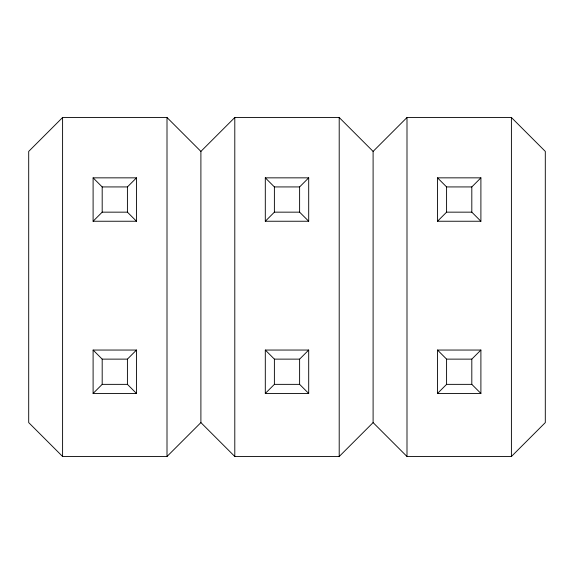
<?xml version="1.0" encoding="UTF-8"?>
<svg xmlns="http://www.w3.org/2000/svg" width="574" height="574" viewBox="0 0 574 574"><rect width="100%" height="100%" fill="white"/><g stroke="black" fill="none" stroke-linecap="round" stroke-linejoin="round"><path stroke-width="0.86" d="M62.595 117.512L28.7 151.407L28.7 422.593L62.595 456.488L167.005 456.488L200.9 422.593L200.9 151.407L167.005 117.512L62.595 117.512L62.595 456.488M93.103 221.241L102.186 212.158L102.186 186.93L93.103 177.847L136.497 177.847L136.497 221.241L93.103 221.241L93.103 177.847M136.497 221.241L127.414 212.158L127.414 186.93L136.497 177.847M200.9 151.407L234.795 117.512L339.205 117.512L373.1 151.407L373.1 422.593L339.205 456.488L234.795 456.488L200.9 422.593M93.103 393.441L102.186 384.358L102.186 359.13L93.103 350.047L136.497 350.047L136.497 393.441L93.103 393.441L93.103 350.047M102.186 359.13L127.414 359.13L136.497 350.047M265.303 221.241L274.386 212.158L299.614 212.158L308.697 221.241L308.697 177.847L265.303 177.847L265.303 221.241L308.697 221.241M265.303 177.847L274.386 186.93L299.614 186.93L308.697 177.847M373.1 151.407L406.995 117.512L511.405 117.512L545.3 151.407L545.3 422.593L511.405 456.488L406.995 456.488L373.1 422.593M265.303 393.441L274.386 384.358L274.386 359.13L265.303 350.047L308.697 350.047L308.697 393.441L265.303 393.441L265.303 350.047M274.386 359.13L299.614 359.13L308.697 350.047M437.503 221.241L446.586 212.158L471.814 212.158L480.897 221.241L480.897 177.847L437.503 177.847L437.503 221.241L480.897 221.241M471.814 212.158L471.814 186.93L480.897 177.847M437.503 393.441L446.586 384.358L471.814 384.358L480.897 393.441L437.503 393.441L437.503 350.047L480.897 350.047L480.897 393.441M471.814 384.358L471.814 359.13L480.897 350.047M102.186 186.93L127.414 186.93M437.503 177.847L446.586 186.93L471.814 186.93M102.186 212.158L127.414 212.158M437.503 350.047L446.586 359.13L471.814 359.13M102.186 384.358L127.414 384.358L136.497 393.441M274.386 384.358L299.614 384.358L308.697 393.441M511.405 117.512L511.405 456.488M446.586 186.93L446.586 212.158M446.586 359.13L446.586 384.358M406.995 117.512L406.995 456.488M339.205 117.512L339.205 456.488M299.614 186.93L299.614 212.158M299.614 359.13L299.614 384.358M274.386 186.93L274.386 212.158M234.795 117.512L234.795 456.488M167.005 117.512L167.005 456.488M127.414 359.13L127.414 384.358"/></g></svg>
